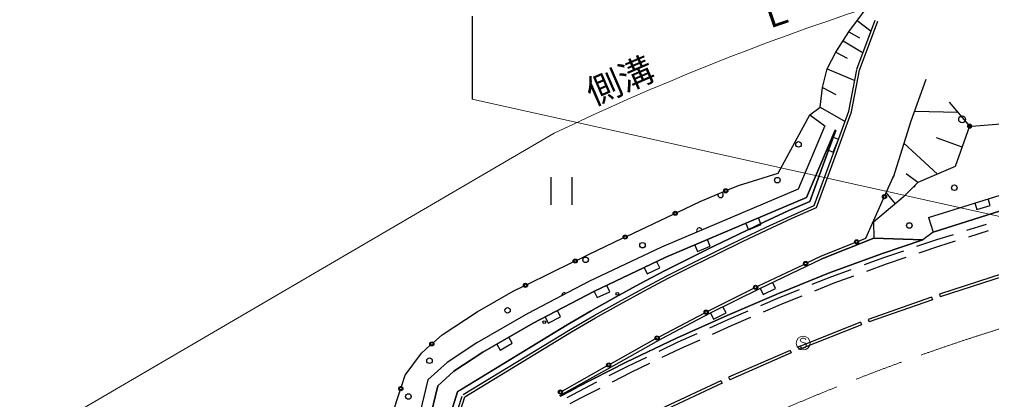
# Model space of a CAD drawing. Units: millimetres at full size, sheet at 1:1000; details may follow other scales. Extents: x 40000 to 680000, y 20000 to 380000.
# Drawn here: x 87198 to 157385, y 308795 to 336256 of the extents above; entities that cross this region are included whole.
import ezdxf
from ezdxf.enums import TextEntityAlignment as Align

# ---------------------------------------------------------------- set-up
doc = ezdxf.new("R2010")
doc.units = ezdxf.units.MM
doc.header["$LTSCALE"] = 1000
doc.linetypes.add('CHAIN', pattern=[18.5, 12, -1.5, 3.5, -1.5])
for name, color, linetype, lineweight in [('M-BGD', 7, 'Continuous', 25), ('M-BGD-HTXT', 7, 'Continuous', 13), ('M-BMK', 2, 'CHAIN', 13), ('M-STR-HTXT', 7, 'Continuous', 13), ('M-STR-STRC', 7, 'Continuous', 25)]:
    doc.layers.add(name, color=color, linetype=linetype, lineweight=lineweight)
doc.styles.add('ＭＳ ゴシック', font='')
doc.styles.get('ＭＳ ゴシック').set_extended_font_data('MS Gothic')

msp = doc.modelspace()

# ---------------------------------------------------------------- linework, layer by layer
at = {"layer": 'M-BGD'}
for p, q in [((147663, 332654), (148992, 336211)), ((147681, 336167), (148696, 335420)), ((147089, 335361), (147843, 334915)), ((146663, 334703), (148106, 333839)), ((146142, 333898), (146967, 333461)), ((145516, 332698), (147505, 331849)), ((145183, 331337), (146131, 330828)), ((145007, 329913), (146805, 328890)), ((154313, 330284), (155799, 328544)), ((154963, 329523), (151813, 329603)), ((155949, 328556), (158643, 328770)), ((146345, 327583), (145884, 327777)), ((146142, 328244), (146089, 328264)), ((145957, 326661), (146345, 327583)), ((153476, 325076), (151058, 327309)), ((155260, 327037), (153416, 327697)), ((145496, 326855), (145957, 326661)), ((139120, 324266), (141985, 325156)), ((149713, 323585), (150381, 325079)), ((152069, 324467), (151219, 325098)), ((125576, 324863), (125576, 322863)), ((127076, 324863), (127076, 322863)), ((138335, 323937), (139120, 324266)), ((136341, 323101), (138058, 323821)), ((150457, 322941), (149784, 323744)), ((134681, 322313), (136341, 323101)), ((148317, 320462), (149591, 323311)), ((156178, 322996), (156327, 322519)), ((157282, 322818), (157132, 323295)), ((131068, 320597), (134410, 322184)), ((156327, 322519), (157282, 322818)), ((139644, 321518), (139839, 321058)), ((140760, 321448), (140565, 321908)), ((152838, 321949), (153167, 320899)), ((155589, 321030), (157020, 321478)), ((139839, 321058), (140760, 321448)), ((153167, 320899), (152421, 320327)), ((155739, 320553), (157171, 321001)), ((128239, 319253), (130797, 320468)), ((137078, 319886), (136882, 320346)), ((145051, 319145), (147502, 320133)), ((147780, 320245), (148317, 320462)), ((152421, 320327), (148892, 320452)), ((151996, 319869), (153427, 320352)), ((153427, 320352), (154635, 320731)), ((153587, 319878), (154785, 320254)), ((135962, 319956), (136157, 319495)), ((136157, 319495), (137078, 319886)), ((149618, 319065), (151049, 319548)), ((152162, 319397), (153587, 319878)), ((123866, 317112), (127189, 318740)), ((127459, 318872), (128239, 319253)), ((133427, 318304), (133213, 318756)), ((144096, 318691), (145051, 319145)), ((148200, 318546), (149618, 319065)), ((149790, 318595), (151215, 319077)), ((132309, 318327), (132524, 317875)), ((132524, 317875), (133427, 318304)), ((140557, 317009), (143825, 318562)), ((145842, 317683), (147260, 318202)), ((148375, 318078), (149790, 318595)), ((141793, 316821), (141579, 317273)), ((144443, 317122), (145842, 317683)), ((146021, 317216), (147436, 317734)), ((158234, 317896), (153623, 316398)), ((158296, 317706), (153685, 316208)), ((120238, 315135), (122850, 316615)), ((122850, 316615), (123597, 316981)), ((128696, 316611), (128910, 316160)), ((128910, 316160), (129814, 316589)), ((129814, 316589), (129599, 317040)), ((136994, 315230), (140216, 316838)), ((140484, 316972), (140557, 317009)), ((140675, 316844), (140890, 316392)), ((140890, 316392), (141793, 316821)), ((142116, 316190), (143515, 316750)), ((144629, 316658), (146021, 317216)), ((140725, 315592), (142116, 316190)), ((142308, 315728), (143700, 316286)), ((153046, 316197), (148483, 314591)), ((153113, 316008), (148549, 314402)), ((153046, 316197), (153113, 316008)), ((153623, 316398), (153685, 316208)), ((126266, 314783), (126035, 315226)), ((136906, 315184), (136994, 315230)), ((138214, 315057), (137991, 315504)), ((138415, 314600), (139806, 315198)), ((140922, 315132), (142308, 315728)), ((117718, 313481), (120238, 315135)), ((125148, 314764), (125379, 314321)), ((125379, 314321), (126266, 314783)), ((133480, 313382), (136641, 315044)), ((137041, 313983), (138415, 314600)), ((137096, 315058), (137320, 314610)), ((137320, 314610), (138214, 315057)), ((138617, 314142), (140003, 314738)), ((148483, 314591), (148549, 314402)), ((137247, 313527), (138617, 314142)), ((147914, 314378), (143422, 312591)), ((147988, 314192), (143496, 312406)), ((147914, 314378), (147988, 314192)), ((117082, 312915), (117718, 313481)), ((122778, 312870), (122529, 313303)), ((130008, 311443), (133106, 313173)), ((133368, 313319), (133480, 313382)), ((134755, 312956), (136129, 313573)), ((134966, 312502), (136335, 313118)), ((116233, 312159), (116858, 312715)), ((121662, 312804), (121911, 312371)), ((121911, 312371), (122778, 312870)), ((133395, 312303), (134755, 312956)), ((133611, 311852), (134966, 312502)), ((142848, 312348), (138402, 310409)), ((142848, 312348), (142928, 312165)), ((143422, 312591), (143496, 312406)), ((115045, 310554), (116233, 312159)), ((131132, 311217), (132493, 311870)), ((142928, 312165), (138482, 310226)), ((126387, 309412), (129614, 311222)), ((129787, 310529), (131132, 311217)), ((129876, 311368), (130008, 311443)), ((131354, 310769), (132709, 311419)), ((114778, 309729), (115045, 310554)), ((130016, 310084), (131354, 310769)), ((138402, 310409), (138482, 310226)), ((126254, 309033), (127411, 309650)), ((127552, 309386), (128897, 310074)), ((127787, 308944), (129126, 309629)), ((137844, 310159), (133451, 308095)), ((137929, 309978), (133536, 307914)), ((137844, 310159), (137929, 309978)), ((114118, 307696), (114685, 309444)), ((117115, 303865), (118835, 309345)), ((117508, 303835), (119156, 309046)), ((126223, 309091), (126254, 309033)), ((126734, 308949), (127552, 309386)), ((126971, 308509), (127787, 308944))]:
    msp.add_line(p, q, dxfattribs=at)
for points in [[(144273, 329359), (145007, 329913), (145183, 331337), (145516, 332698), (146142, 333898), (147089, 335361), (148986, 337941)], [(117766, 303988), (119347, 308985), (127062, 313689), (128786, 314689), (130523, 315663), (132269, 316628), (134035, 317556), (135811, 318449), (137604, 319332), (139395, 320210), (141195, 321058), (142997, 321896), (144734, 322670), (146179, 326607), (147274, 329585), (147850, 332584), (149179, 336141)], [(119242, 309156), (126959, 313861), (128686, 314862), (130426, 315838), (132174, 316804), (133944, 317734), (135722, 318628), (137516, 319512), (139309, 320390), (141110, 321239), (142914, 322078), (144576, 322819), (145991, 326676), (147080, 329639), (147654, 332622)], [(152643, 331921), (151561, 328899), (150274, 324831)], [(152838, 321949), (158705, 323788), (162629, 324853), (166550, 325827), (170529, 326743), (174498, 327541), (178487, 328251), (182502, 328852), (186390, 329344), (190572, 329773), (194619, 330068), (198662, 330279), (202758, 330399), (206783, 330394), (211635, 330327), (213553, 329099)], [(152838, 321949), (158705, 323788), (162629, 324853), (166550, 325827), (170529, 326743), (174498, 327541), (178487, 328251), (182502, 328852), (186390, 329344), (190572, 329773), (194619, 330068), (198662, 330279), (202690, 330398)], [(141985, 325156), (144273, 329359), (145351, 328574)], [(213553, 329099), (211924, 329200), (206773, 329294), (202756, 329299), (198707, 329180), (194688, 328970), (190668, 328677), (186515, 328251), (182653, 327762), (178665, 327165), (174702, 326460), (170761, 325667), (166806, 324758), (162906, 323789), (159014, 322732), (153167, 320899)], [(153167, 320899), (159014, 322732), (162906, 323789), (166806, 324758), (170761, 325667), (174702, 326460), (178665, 327165), (182653, 327762), (186515, 328251), (190668, 328677), (194688, 328970), (198707, 329180), (202723, 329298)], [(145351, 328574), (143423, 323990), (133548, 319801), (128309, 317313), (123901, 315016), (120225, 312900), (118074, 311481), (116677, 310215), (115606, 305686), (110896, 302792), (102197, 297269), (89660, 289157)], [(155799, 328544), (154758, 325632), (152069, 324467), (151015, 323408), (148857, 321602)], [(87198, 287359), (90095, 288485), (102629, 296595), (111320, 302114), (116308, 305178), (117399, 309789), (118565, 310847), (120645, 312219), (124285, 314314), (128665, 316597), (133876, 319071), (144035, 323381), (146089, 328264)], [(146142, 328244), (145616, 326813), (144258, 323115), (142748, 322442), (140941, 321601), (139135, 320751), (137340, 319871), (135544, 318986), (133761, 318090), (131984, 317156), (130231, 316187), (128488, 315210), (126755, 314205), (118835, 309345), (117111, 303852), (115033, 302614), (113306, 301592), (111586, 300557), (108176, 298438), (106469, 297365), (104781, 296296), (103095, 295222), (90861, 287311), (87198, 287359)], [(146089, 328264), (144035, 323381), (133876, 319071), (128665, 316597), (124285, 314314), (120645, 312219), (118565, 310847), (117399, 309789), (116308, 305178), (111320, 302114), (102629, 296595), (90095, 288485)], [(119034, 309497), (126755, 314205), (128488, 315210), (130231, 316187), (131984, 317156), (133761, 318090), (135544, 318986), (137340, 319871), (139135, 320751), (140941, 321601), (142748, 322442), (144258, 323115), (145616, 326813), (146142, 328244)], [(148857, 321602), (148892, 320452), (145136, 318964)], [(126223, 309091), (130106, 311268), (133575, 313206), (137085, 315052), (140644, 316829), (145136, 318964), (148892, 320452), (152421, 320327)], [(152421, 320327), (149515, 319347), (145735, 317963), (142001, 316467), (138295, 314875), (134629, 313228), (130999, 311486), (127423, 309657), (126254, 309033)], [(127423, 309657), (130999, 311486), (134629, 313228), (138295, 314875), (142001, 316467), (145735, 317963), (149515, 319347), (152421, 320327)], [(126223, 309091), (130106, 311268), (133575, 313206), (137085, 315052), (140644, 316829), (145136, 318964)]]:
    msp.add_lwpolyline(points, dxfattribs=at)
for centre, radius in [((155261, 329036), 250), ((155799, 328544), 150), ((155799, 328544), 120), ((155799, 328544), 100), ((143448, 327230), 200), ((141923, 324646), 200), ((154700, 324096), 200), ((138197, 323879), 150), ((138197, 323879), 120), ((138197, 323879), 100), ((149652, 323448), 150), ((149652, 323448), 120), ((149652, 323448), 100), ((134545, 322249), 150), ((134545, 322249), 120), ((134545, 322249), 100), ((151447, 321372), 200), ((130932, 320533), 150), ((130932, 320533), 120), ((130932, 320533), 100), ((132181, 319945), 200), ((147641, 320189), 150), ((147641, 320189), 120), ((147641, 320189), 100), ((127324, 318806), 150), ((127324, 318806), 120), ((127324, 318806), 100), ((128073, 318886), 200), ((143961, 318627), 150), ((143961, 318627), 120), ((143961, 318627), 100), ((123732, 317047), 150), ((123732, 317047), 120), ((123732, 317047), 100), ((140350, 316905), 150), ((140350, 316905), 120), ((140350, 316905), 100), ((130366, 316434), 100), ((122440, 315243), 200), ((136774, 315114), 150), ((136774, 315114), 120), ((136774, 315114), 100), ((125094, 314384), 100), ((133237, 313246), 150), ((133237, 313246), 120), ((133237, 313246), 100), ((116970, 312815), 150), ((116970, 312815), 120), ((116970, 312815), 100), ((116807, 311601), 200), ((129745, 311295), 150), ((129745, 311295), 120), ((129745, 311295), 100), ((114731, 309587), 150), ((114731, 309587), 120), ((114731, 309587), 100), ((115282, 309017), 200), ((126256, 309339), 150), ((126256, 309339), 120), ((126256, 309339), 100)]:
    msp.add_circle(centre, radius, dxfattribs=at)
for centre, start, end in [((151711, 324360), 288.35797, 341.83776), ((137815, 323587), 165.31893, 60.1484), ((136290, 321004), 12.41214, 213.568), ((126548, 316302), 51.99824, 183.04903)]:
    msp.add_arc(centre, 200, start, end, dxfattribs=at)
at = {"layer": 'M-BGD-HTXT'}
for p, q in [((143648, 313195), (143602, 313104)), ((143602, 313104), (143602, 313058)), ((143602, 313058), (143648, 312967)), ((143739, 313240), (143648, 313195)), ((143829, 313240), (143739, 313240)), ((143920, 313195), (143829, 313240)), ((143966, 313104), (143920, 313195)), ((143602, 312604), (143557, 312695)), ((143648, 312558), (143602, 312604)), ((143648, 312967), (143920, 312877)), ((143739, 312513), (143648, 312558)), ((143829, 312513), (143739, 312513)), ((143920, 312558), (143829, 312513)), ((143920, 312877), (143966, 312831)), ((143966, 312604), (143920, 312558)), ((143966, 312831), (144011, 312740)), ((144011, 312695), (143966, 312604)), ((144011, 312740), (144011, 312695))]:
    msp.add_line(p, q, dxfattribs=at)
msp.add_circle((143784, 312877), 500, dxfattribs=at)
at = {"layer": 'M-BMK'}
msp.add_arc((205771, 161212), 160000, 72.10558, 115.60679, dxfattribs=at)
at = {"layer": 'M-STR-HTXT'}
for p, q in [((165732, 320288), (119886, 330505)), ((88635, 306330), (125815, 328041))]:
    msp.add_line(p, q, dxfattribs=at)
msp.add_arc((205771, 161212), 185000, 85.56267, 115.60679, dxfattribs=at)
at = {"layer": 'M-STR-STRC'}
msp.add_line((119886, 336490), (119886, 330505), dxfattribs=at)

# ---------------------------------------------------------------- texts
at = {"layer": 'M-STR-HTXT', "style": 'ＭＳ ゴシック'}
for s, rotation, p in [('Ｌ＝136.0', 18.995, (146412, 336739)), ('側溝', 23.422, (131137, 330489))]:
    msp.add_text(s, height=1833, rotation=rotation, dxfattribs=at).set_placement(p, align=Align.BOTTOM_CENTER)

doc.saveas('drawing.dxf')
